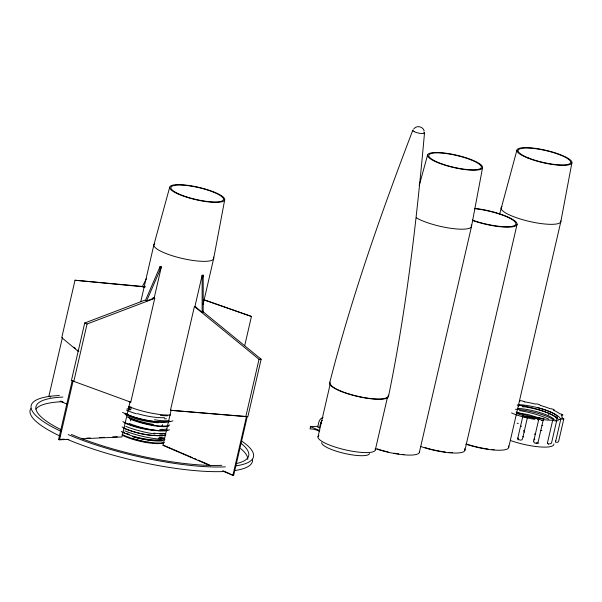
<?xml version="1.0" encoding="UTF-8"?>
<svg xmlns="http://www.w3.org/2000/svg" width="602" height="602" viewBox="0 0 602 602"><rect width="100%" height="100%" fill="white"/><g stroke="black" fill="none" stroke-linecap="round" stroke-linejoin="round"><path stroke-width="0.9" d="M202.121 312.333L202.152 275.227L203.205 275.182L203.175 312.287L202.121 312.333L194.943 306.463L202.152 275.227M517.923 439.942L517.946 437.466L523.025 415.463A31.327 7.043 13 0 1 516.403 413.363M424.508 132.929C416.607 221.288 406.373 309.594 388.471 396.552M224.704 199.819L213.657 258.589L203.092 304.334M482.571 167.672L471.517 226.442L419.368 452.335M571.9 162.803L560.846 221.574L508.698 447.467M142.975 286.477L75.009 280.239L61.758 337.647L78.222 351.357M50.583 397.072L48.852 396.327L62.412 337.617M144.864 300.187L84.709 322.996L71.45 380.404L73.805 381.412L87.064 324.004L154.744 298.344L130.769 402.181L73.075 381.096L59.523 439.814L58.627 439.43L72.187 380.712M140.793 301.579L153.886 244.856L169.719 187.184M159.568 269.026L160.185 266.355L161.366 266.859L154.157 298.095L146.632 300.947L145.458 300.436L160.185 266.355M130.04 401.865L121.943 436.947L81.88 438.79M131.289 407.328L130.702 409.879L129.076 408.269L130.882 406.929M130.544 420.881L130.995 419.105M159.959 435.208L160.343 433.425M162.006 426.336L162.389 424.553M160.809 439.558L161.17 437.767M161.833 435.118L162.201 433.327M202.264 311.091L261.14 359.213L247.881 416.614L170.441 410.323L194.416 306.493L195.816 306.426M210.444 465.76L162.999 445.375L171.096 410.293L246.436 416.682L232.876 475.399L222.522 470.952M202.588 277.861L203.205 275.182M244.713 345.616L251.44 316.456L203.536 299.563M245.782 416.712L259.033 359.311L194.416 306.493M232.876 475.399L233.674 475.362L247.234 416.644M318.059 426.314L310.557 426.66L310.038 428.902A30.664 23.282 87.4 0 1 319.256 431.28M322.356 420.429A4.906 3.725 87.4 0 0 320.55 423.274L319.474 427.932L317.69 427.164L318.767 422.506A7.359 5.591 87.4 0 1 323.093 417.547M318.029 436.796L330.189 384.136M375.309 449.935L387.47 397.282M499.607 214.244L516.915 150.169M464.91 450.288L517.065 224.388M518.563 406.44L518.969 404.679M523.033 407.072L523.439 405.312M524.237 401.782A31.327 7.043 13 0 1 535.434 404.085A2.416 0.542 13 0 1 538.256 404.251A2.416 0.542 13 0 1 540.062 405.327A31.327 7.043 13 0 1 550.07 408.705A2.416 0.542 13 0 1 553.464 409.39A2.416 0.542 13 0 1 553.584 410.218A31.327 7.043 13 0 1 559.732 413.777A2.416 0.542 13 0 1 562.795 414.793A2.416 0.542 13 0 1 561.207 415.154A31.327 7.043 13 0 1 561.839 417.938A2.416 0.542 13 0 1 563.75 419.022A2.416 0.542 13 0 1 560.876 418.819A31.327 7.043 13 0 1 555.819 420.083A2.416 0.542 13 0 1 556.082 420.941A2.416 0.542 13 0 1 552.681 420.226A31.327 7.043 13 0 1 543.297 419.632A2.416 0.542 13 0 1 541.83 420.03A2.416 0.542 13 0 1 538.835 419A31.327 7.043 13 0 1 527.615 416.697L522.551 438.7A1.934 1.881 34 0 1 522.13 439.513A1.926 1.881 53 0 1 520.263 440.07A30.89 6.946 13 0 1 519.345 439.814L518.992 439.678A1.934 1.836 58.3 0 1 517.916 438.023L517.893 437.835M533.756 441.003L538.835 419M543.305 419.632L538.226 441.627A1.934 1.738 -52.1 0 1 537.104 443.08A1.926 1.761 -54.1 0 1 536.036 443.238A31.191 7.013 13 0 1 535.148 443.11A1.934 1.791 -55.6 0 1 533.763 441.003M548.655 414.868L549.062 413.107M552.689 420.226L547.609 442.229A1.934 1.294 -64.9 0 0 547.549 442.59A1.934 1.279 -65.2 0 0 547.557 443.102L547.647 443.388A1.926 1.242 -67.2 0 0 548.505 444.02M556.677 420.708L551.598 442.711L550.807 443.892M555.796 440.822L560.876 418.819M563.803 418.924L558.724 440.927L557.934 442.116L556.782 442.485M329.61 383.053C351.576 297.004 381.149 213.138 412.791 130.243M419.173 185.672L427.586 155.038M146.632 300.947L161.366 266.859M146.534 278.417L142.328 286.642L145.112 286.913M413.837 128.805C416.637 124.99 423.025 126.525 424.252 130.943M165.904 434.817C151.614 437.3 136.774 433.38 123.455 428.248M159.68 439.039L160.26 439.008M259.033 359.311L261.14 359.213M48.852 396.327L49.65 396.289M170.441 410.323L171.894 410.263M320.55 423.274L321.746 423.221M58.627 439.43L64.218 439.174M86.575 438.143L90.308 437.978M99.623 437.549L104.281 437.33M112.664 436.947L117.322 436.736M59.523 439.814L68.839 439.385M162.999 445.375L163.797 445.337M159.425 429.911L160.064 429.911A25.841 6.359 11.8 0 0 161.953 429.888M143.381 286.597L145.232 286.77M75.009 280.239L144.585 286.936M516.569 412.505L528.834 414.801L541.16 418.578M204.138 299.962L251.44 316.456M152.976 297.584L154.744 298.344M84.709 322.996L87.064 324.004M310.557 426.66L319.797 430.626M129.197 401.504L130.769 402.181M60.87 401.113L63.458 402.226M164.662 445.706L192.264 457.573M193.994 458.31L196.576 459.424M198.306 460.161L209.519 464.985M223.319 470.914L230.227 473.879M231.951 474.624L233.674 475.362M60.072 401.15L66.972 404.115M73.865 347.151L75.295 348.347M77.44 350.138L78.87 351.327M547.647 443.388L547.564 442.982M35.962 409.067A109.158 24.554 13 0 1 61.84 401.715M240.77 448.625A109.158 24.554 13 0 1 247.761 459.439M240.522 442.899A109.158 24.554 13 0 1 236.699 463.487M221.769 465.316A109.158 24.554 13 0 1 71.39 434.448M61.246 429.775A109.158 24.554 13 0 1 62.909 397.057M252.524 459.589A114.064 25.66 13 0 1 234.803 470.538M224.26 471.509A114.064 25.66 13 0 1 67.123 439.249M59.967 436.036A114.064 25.66 13 0 1 30.725 408.645M241.823 441.146A114.064 25.66 13 0 1 235.871 465.88M225.336 466.851A114.064 25.66 13 0 1 68.199 434.591M61.043 431.378A114.064 25.66 13 0 1 59.342 395.522M213.311 257.054A30.664 6.9 13 0 1 182.398 258.484A30.664 6.9 13 0 1 154.797 243.629M170.599 415.011A30.664 6.9 13 0 1 128.361 406.342M164.007 442.493A25.781 5.802 13 0 1 122.176 434.493M164.09 442.741A24.817 5.584 13 0 1 145.029 442.304A24.817 5.584 13 0 1 122.063 435.111M148.363 442.289A22.5 5.064 13 0 1 147.535 442.169M144.999 441.755A22.5 5.064 13 0 1 144.141 441.605M141.545 441.078A22.5 5.064 13 0 1 132.282 438.595M129.242 437.534A22.5 5.064 13 0 1 128.527 437.263M167.868 415.719A25.803 5.094 13.6 0 1 160.403 415.38M164.496 417.698A25.803 6.313 11.7 0 1 137.354 413.604M136.466 413.83A25.811 5.553 11.4 0 1 126.397 410.03M129.829 409.902A25.803 5.313 11.7 0 1 127.045 408.668M168.003 420.678A25.811 5.222 14.1 0 1 154.481 419.729M166.498 418.774A25.811 5.057 13.1 0 1 164.286 418.766M169.884 420.941A25.803 6.441 12.1 0 1 148.972 420.896A25.803 6.441 12.1 0 1 125.254 413.22M158.386 422.785A25.803 6.148 11.4 0 1 125.096 414.454M169.674 424.929A25.803 6.028 14.7 0 1 129.091 417.954M168.808 426.088A25.803 5.343 14.4 0 1 129.881 419.015M167.845 430.347A25.803 5.313 14.3 0 1 129.076 423.379M167.093 429.053A25.803 5.681 14.7 0 1 160.93 429.361M161.02 430.678A25.803 6.261 11.6 0 1 124.147 422.627M164.557 433.335A25.803 5.32 14.3 0 1 160.493 433.372M164.782 435.156A25.803 6.381 11.9 0 1 122.078 426.916M164.933 439.611A25.803 6.524 12.5 0 1 154.789 440.416M164.113 438.188A25.803 5.531 14.6 0 1 158.883 438.301M161.682 439.851A25.811 6.329 11.7 0 1 121.265 431.491M154.992 440.521A25.811 6.208 11.5 0 1 132.703 436.698M162.532 440.86A25.788 5.802 13 0 1 133.027 436.555M124.78 433.004A24.148 5.433 13 0 1 123.094 432.153M163.872 438.03A22.5 5.064 13 0 1 162.698 439.182M129.189 434.373A22.5 5.064 13 0 1 126.54 433.267M160.493 439.151A28.896 5.832 13.7 0 1 124.84 430.866M161.08 438.316A28.919 6.961 11.8 0 1 158.777 438.309M163.044 437.127A28.904 7.013 11.9 0 1 159.071 437.18M154.947 434.019A28.904 5.839 13.7 0 1 125.81 426.351M165.392 433.425A28.904 6.803 11.6 0 1 153.826 433.177M169.471 429.836A28.904 7.134 12.2 0 1 122.861 421.596M153.435 424.418A28.904 5.877 13.9 0 1 127.368 417.028M172.932 420.821A28.904 6.75 11.5 0 1 149.288 420.632A28.904 6.75 11.5 0 1 122.59 412.347M129.407 408.269A28.904 5.937 14 0 1 128.76 407.99M414.469 131.552A4.831 1.084 13 0 1 414.372 131.477M369.455 453.494A24.479 5.508 13 0 1 344.502 453.419A24.479 5.508 13 0 1 321.739 442.553M375.174 448.874A29.385 6.607 13 0 1 344.63 449.679A29.385 6.607 13 0 1 318.894 435.615M387.575 396.695A29.385 6.607 13 0 1 357.731 396.282A29.385 6.607 13 0 1 330.37 383.572M388.132 395.062A30.19 6.795 13 0 1 358.446 396.635A30.19 6.795 13 0 1 330.159 382.112M423.62 132.071A6.035 1.362 13 0 1 418.954 133.177A6.035 1.362 13 0 1 413.303 129.957M527.63 416.697A2.416 0.542 13 0 1 524.824 416.539A2.416 0.542 13 0 1 523.025 415.463M550.123 443.448A1.926 1.181 -71.8 0 1 549.882 443.689M549.129 444.005A31.447 7.074 13 0 1 548.505 444.035M556.037 442.154A31.906 7.179 13 0 1 555.842 442.327L555.714 442.319A1.934 0.429 -74.1 0 1 555.744 440.86M519.774 401.158A2.416 0.542 13 0 1 521.249 400.759A2.416 0.542 13 0 1 524.252 401.79M560.146 419.218A29.867 6.028 13.6 0 1 560.063 419.443M558.235 420.678A29.867 6.028 13.6 0 1 557.798 420.806M543.32 420.617A29.867 6.028 13.6 0 1 541.612 420.377M538.218 419.82A29.867 6.028 13.6 0 1 537.375 419.669M527.803 417.555A29.867 6.028 13.6 0 1 527.059 417.367M524.154 416.576A29.867 6.028 13.6 0 1 523.454 416.373M537.925 407.72A29.867 6.028 13.6 0 1 559.92 417.991M543.854 418.525A26.744 6.02 13 0 1 516.147 412.009M544.065 418.661A26.759 6.381 11.5 0 1 533.816 417.464M534.832 439.332A29.867 6.923 14.5 0 1 533.869 439.159M523.687 436.849A29.867 6.923 14.5 0 1 522.837 436.616M535.231 434.177A29.859 5.967 13.2 0 1 534.328 434.019M524.733 431.995A29.859 5.967 13.2 0 1 523.906 431.792M541.913 430.588A29.867 6.058 13.7 0 1 540.98 430.46M521.603 426.314A29.867 6.058 13.7 0 1 520.835 426.088M518.254 423.56A29.867 7.442 12.6 0 1 517.103 423.176M515.432 409.277A29.867 7.442 12.6 0 1 553.471 419.549M542.756 425.456A29.889 6.682 11.5 0 1 541.943 425.388M522.227 406.485A29.874 7.39 12.3 0 1 557.873 418.473M518.089 408.389A26.774 6.705 12.3 0 1 554.397 419.398M517.141 405.063A29.882 6.441 14.4 0 1 521.437 405.688M525.192 417.239A26.766 5.448 14.1 0 1 524.018 416.893M521.806 405.695A26.766 5.448 14.1 0 1 556.76 418.744M518.164 404.574A26.774 6.125 11.3 0 1 546.887 410.466A26.774 6.125 11.3 0 1 556.632 418.744M534.885 419.353A26.774 6.125 11.3 0 1 511.527 412.927M519.443 410.609A26.774 5.614 14.4 0 1 548.851 419.225M523.582 415.929A26.774 5.313 13.6 0 1 533.665 418.255M524.304 430.814A26.766 6.351 11.5 0 1 523.431 430.611M538.82 443.2A26.751 6.02 13 0 1 536.111 442.921M553.848 443.967A29.378 6.607 13 0 1 539.625 446.902A29.378 6.607 13 0 1 510.346 440.446M452.606 452.629A29.438 6.622 13 0 1 448.738 452.38M445.269 451.997A29.438 6.622 13 0 1 425.125 447.625M474.308 208.646A29.438 6.622 13 0 1 515.876 224.072A29.438 6.622 13 0 1 472.269 220.061M464.563 448.753A30.664 6.9 13 0 1 452.125 452.96A30.664 6.9 13 0 1 420.316 446.36M474.677 208.367A30.664 6.9 13 0 1 517.073 224.35A30.664 6.9 13 0 1 472.465 220.46M508.351 445.939A30.664 6.9 13 0 1 496.68 450.183A30.664 6.9 13 0 1 465.79 444.125M494.144 449.694A29.438 6.622 13 0 1 491.683 449.483M488.139 449.062A29.438 6.622 13 0 1 466.317 443.983M560.838 220.836A30.664 6.9 13 0 1 528.044 221.107A30.664 6.9 13 0 1 501.993 206.614M419.353 451.598A30.664 6.9 13 0 1 376.461 448.987M404.01 454.502A29.438 6.622 13 0 1 402.354 454.352M398.802 453.923A29.438 6.622 13 0 1 394.054 453.171M388.132 451.952A29.438 6.622 13 0 1 376.98 448.844M471.17 224.907A30.664 6.9 13 0 1 452.215 228.497A30.664 6.9 13 0 1 416.336 217.819M181.443 195.387A28.211 6.344 13 0 0 224.636 200.06A28.211 6.344 13 0 0 185.559 185.062A28.211 6.344 13 0 0 181.443 195.387M182.128 195.304A26.985 6.073 13 0 0 223.44 199.774A26.985 6.073 13 0 0 186.071 185.431A26.985 6.073 13 0 0 182.128 195.304M527.239 157.814A28.211 6.344 13 0 0 571.622 163.405A28.211 6.344 13 0 0 534.365 148.235A28.211 6.344 13 0 0 527.239 157.814M527.984 157.762A26.985 6.073 13 0 0 570.44 163.104A26.985 6.073 13 0 0 534.802 148.596A26.985 6.073 13 0 0 527.984 157.762M437.91 162.683A28.211 6.344 13 0 0 482.292 168.274A28.211 6.344 13 0 0 445.036 153.104A28.211 6.344 13 0 0 437.91 162.683M438.655 162.623A26.985 6.073 13 0 0 481.111 167.973A26.985 6.073 13 0 0 445.472 153.457A26.985 6.073 13 0 0 438.655 162.623"/></g></svg>
